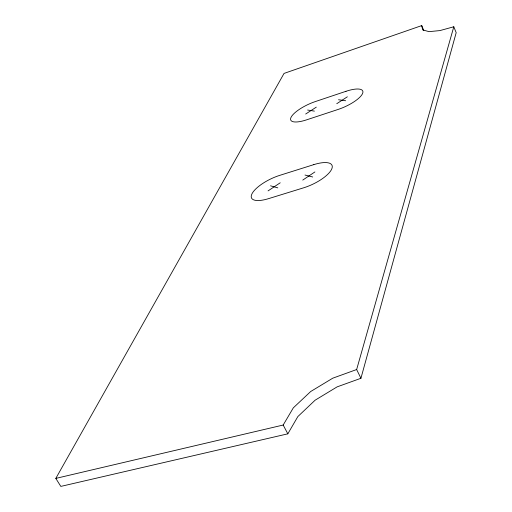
<?xml version="1.0" encoding="UTF-8"?>
<svg xmlns="http://www.w3.org/2000/svg" width="512" height="512" viewBox="0 0 512 512"><rect width="100%" height="100%" fill="white"/><g stroke="black" fill="none" stroke-linecap="round" stroke-linejoin="round"><path stroke-width="0.77" d="M360.934 378.278L456.186 32.672L453.798 26.771L439.917 30.586L428.992 31.648L422.65 29.862L421.722 25.6L284.045 73.414L55.814 478.4L60.819 486.4L287.827 433.83L297.85 416.57L315.117 400.198L337.126 386.867L360.934 378.278L356.646 369.536L453.798 26.771M55.814 478.4L283.181 425.03L293.312 407.859L310.682 391.526L332.774 378.182L356.646 369.536M302.758 180.09L314.893 171.949M268.064 190.886L280.218 182.79M336.762 103.699L347.366 96.794M305.67 114.022L316.301 107.142M338.522 99.744L345.664 100.742M307.622 110.035L314.406 111.123M305.005 175.04L312.717 176.986M270.547 185.818L277.798 187.859M283.181 425.03L287.827 433.83M421.722 25.6L423.789 30.573M345.997 91.296L315.354 101.562A22.374 6.874 -25 0 0 291.053 117.325A22.374 6.874 -25 0 0 306.509 119.872L338.029 109.472A22.624 7.002 -24.5 0 0 362.547 93.555A22.624 7.002 -24.5 0 0 345.997 91.296M313.837 164.621L279.686 175.379A25.235 8.749 -26 0 0 251.917 193.939A25.235 8.749 -26 0 0 268.429 198.682L303.667 187.802A25.51 8.941 -25.4 0 0 331.718 169.05A25.51 8.941 -25.4 0 0 313.837 164.621"/></g></svg>
